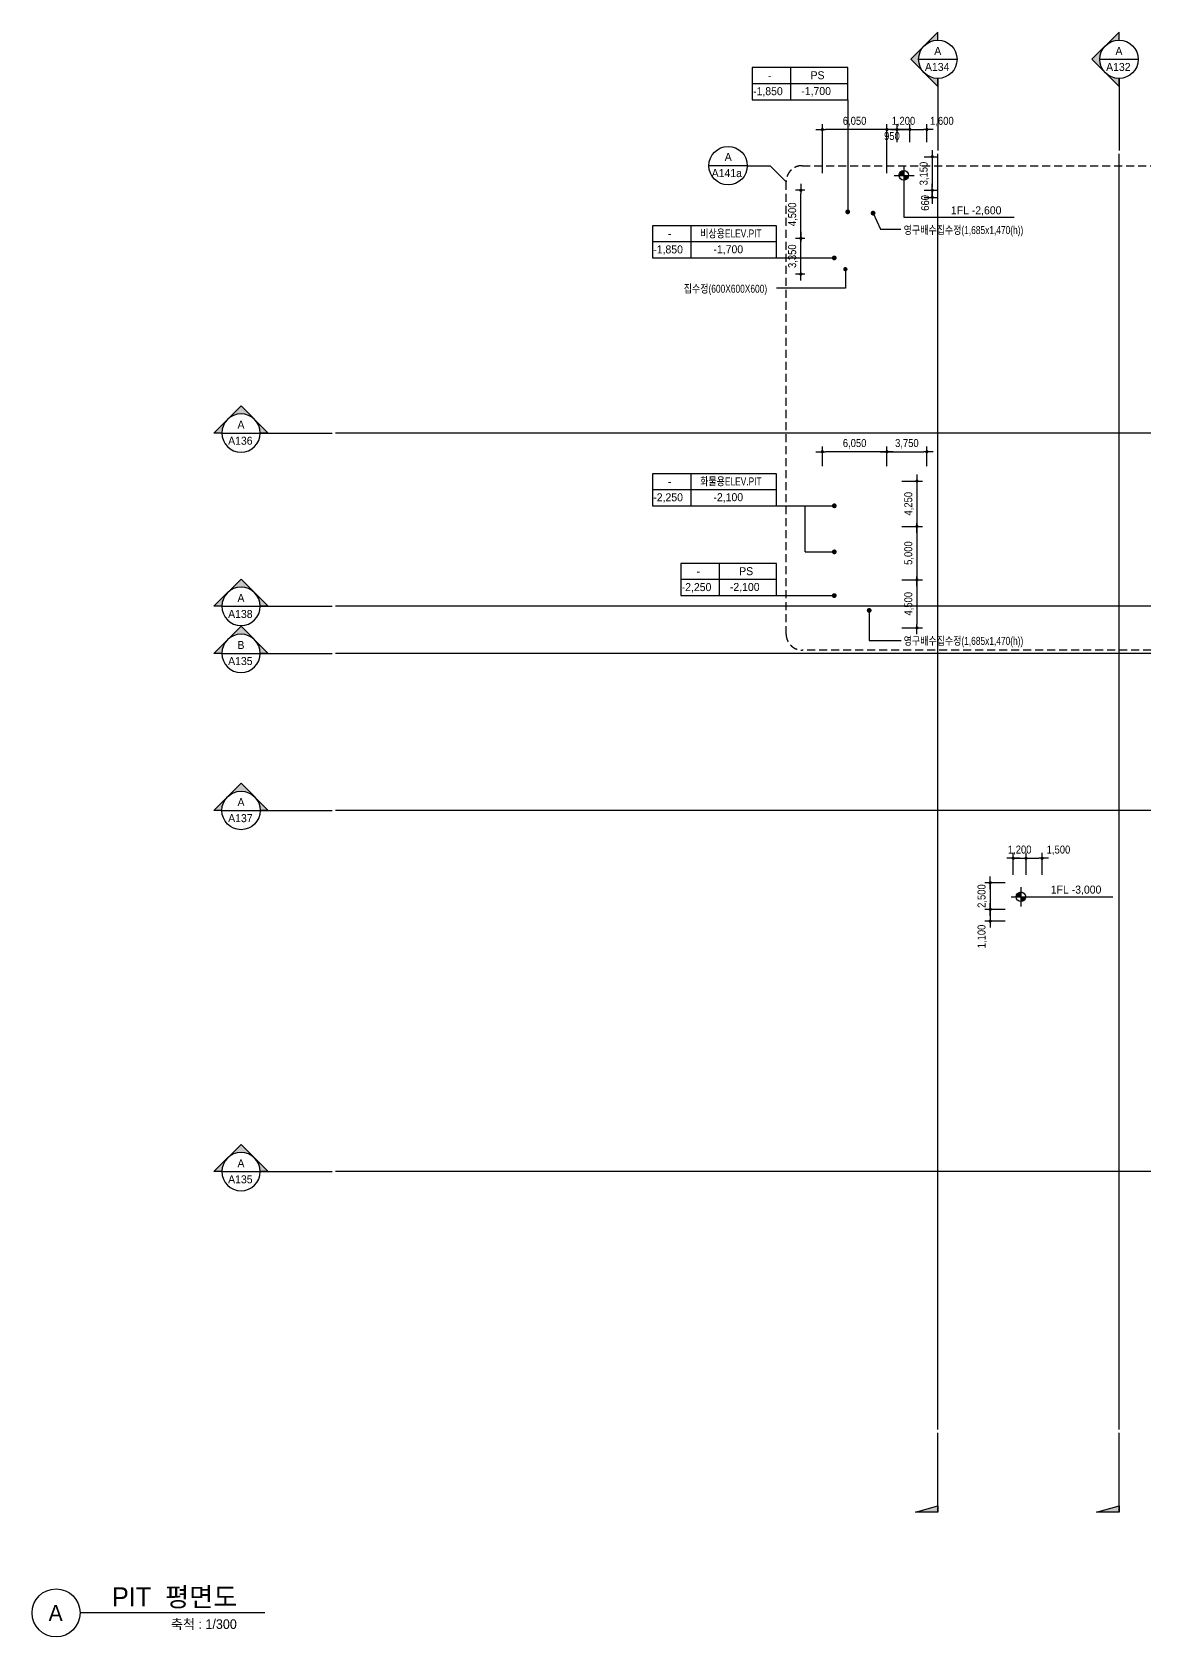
# Model space of a CAD drawing. Header units: millimetres. Extents: x 18458 to 242505, y -521583 to 1237915.
# Drawn here: x 18458 to 122797, y -521583 to -371164 of the extents above; entities that cross this region are included whole.
import ezdxf

# ---------------------------------------------------------------- set-up
doc = ezdxf.new("R2010")
doc.units = ezdxf.units.MM
doc.header["$LTSCALE"] = 300
doc.header["$MEASUREMENT"] = 0
doc.linetypes.add('HIDDEN', pattern=[0.375, 0.25, -0.125])
for name, color, linetype in [('A-ELE-5', 5, 'Continuous'), ('A-ELE-9', 9, 'Continuous'), ('A-SYM', 7, 'Continuous'), ('A-SYM-1', 7, 'Continuous'), ('A-SYM-LEAD', 4, 'Continuous'), ('A-SYM-LEVEL', 7, 'Continuous'), ('A-TEXT-NAME', 7, 'Continuous'), ('S-DIM', 7, 'Continuous'), ('실명', 7, 'Continuous'), ('실명-LEAD', 7, 'Continuous')]:
    doc.layers.add(name, color=color, linetype=linetype)
doc.styles.add('Gdim', font='Dotum.ttf', dxfattribs={"width": 0.9})
doc.styles.add('Gtx', font='Dotum.ttf')
doc.dimstyles.new('Gdim300a', dxfattribs={"dimscale": 300, "dimtxt": 2.5, "dimasz": 1, "dimexe": 1.7, "dimexo": 2.5, "dimgap": 1, "dimtad": 1, "dimdec": 0, "dimdsep": 46, "dimlunit": 6, "dimtxsty": 'Gdim', "dimblk1": '_CIDOT', "dimblk2": '_CIDOT', "dimsah": 1, "dimcen": 2.5, "dimdle": 2, "dimclrd": 1, "dimclre": 1, "dimclrt": 7, "dimazin": 2, "dimtfac": 1, "dimtdec": 0, "dimtix": 1, "dimtmove": 2, "dimatfit": 3, "dimldrblk": '_CIDOT', "dimfxl": 2, "dimtolj": 1, "dimtzin": 0, "dimarcsym": 0})

# ---------------------------------------------------------------- blocks, each defined once
blk = doc.blocks.new('A$Ce9732c4b')
at = {"layer": 'A-SYM'}
for p, q in [((85516, -27285), (81916, -27285)), ((85516, -27285), (87654, -27285)), ((87654, -27285), (89154, -28785))]:
    blk.add_line(p, q, dxfattribs=at)
at = {"layer": 'A-SYM', "color": 7, "linetype": 'HIDDEN', "ltscale": 10, "elevation": 0}
blk.add_lwpolyline([(90654, -27285), (135757, -27285, -0.4142136), (137257, -28785), (137257, -71185, -0.4142136), (135757, -72685), (90654, -72685, -0.4142136), (89154, -71185), (89154, -28785, -0.4142136)], format="xyb", close=True, dxfattribs=at)
at = {"layer": 'A-SYM'}
blk.add_circle((83716, -27285), 1800, dxfattribs=at)
blk = doc.blocks.new('*U51')
at = {"layer": 'A-SYM'}
h = blk.add_hatch(color=256, dxfattribs=at)
h.paths.add_polyline_path([(6216, 30838), (6428, 30626), (6428, 30750, -0.198912)])
h.paths.add_polyline_path([(6004, 31050), (6216, 30838, -0.414214), (6216, 31263)])
h.paths.add_polyline_path([(6216, 31263, -0.198912), (6428, 31350), (6428, 31475)])
blk.add_hatch(color=256, dxfattribs=at).paths.add_polyline_path([(6078, 6778), (6428, 6878), (6428, 6778)])
at = {"layer": 'A-ELE-9'}
blk.add_line((6428, 8119), (6428, 29525), dxfattribs=at)
at = {"layer": 'A-SYM'}
for p, q in [((6428, 30750), (6428, 29625)), ((6428, 29525), (6428, 29575)), ((6428, 8069), (6428, 8119)), ((6428, 6778), (6428, 8019))]:
    blk.add_line(p, q, dxfattribs=at)
blk.add_lwpolyline([(6428, 31350), (6428, 31475), (6004, 31050), (6428, 30626), (6428, 30750)], dxfattribs=at)
blk.add_lwpolyline([(6078, 6778), (6428, 6878), (6428, 6778)], close=True, dxfattribs=at)
blk.add_circle((6428, 31050), 300, dxfattribs=at)
blk = doc.blocks.new('*U124')
at = {"layer": 'A-SYM'}
h = blk.add_hatch(color=256, dxfattribs=at)
h.paths.add_polyline_path([(6216, 30838), (6428, 30626), (6428, 30750, -0.198912)])
h.paths.add_polyline_path([(6004, 31050), (6216, 30838, -0.414214), (6216, 31263)])
h.paths.add_polyline_path([(6216, 31263, -0.198912), (6428, 31350), (6428, 31475)])
blk.add_hatch(color=256, dxfattribs=at).paths.add_polyline_path([(6078, 8352), (6428, 8452), (6428, 8352)])
at = {"layer": 'A-ELE-9'}
blk.add_line((6428, 9694), (6428, 29525), dxfattribs=at)
at = {"layer": 'A-SYM'}
for p, q in [((6428, 30750), (6428, 29625)), ((6428, 29525), (6428, 29575)), ((6428, 9644), (6428, 9694)), ((6428, 8352), (6428, 9594))]:
    blk.add_line(p, q, dxfattribs=at)
blk.add_lwpolyline([(6428, 31350), (6428, 31475), (6004, 31050), (6428, 30626), (6428, 30750)], dxfattribs=at)
blk.add_lwpolyline([(6078, 8352), (6428, 8452), (6428, 8352)], close=True, dxfattribs=at)
blk.add_circle((6428, 31050), 300, dxfattribs=at)
blk = doc.blocks.new('A$C69eff562')
at = {"layer": 'A-SYM'}
blk.add_hatch(color=256, dxfattribs=at).paths.add_polyline_path([(183690, -77385), (183090, -79485), (183690, -79485)])
h = blk.add_hatch(color=256, dxfattribs=at)
h.paths.add_polyline_path([(39326, -86449), (40599, -87721), (39853, -87721, 0.1989124)])
h.paths.add_polyline_path([(38053, -85176), (39326, -86449, 0.4142136), (36781, -86449)])
h.paths.add_polyline_path([(36781, -86449, 0.1989124), (36253, -87721), (35508, -87721)])
for p, q in [((183690, -79485), (176240, -79485)), ((39853, -87721), (46608, -87721))]:
    blk.add_line(p, q, dxfattribs=at)
blk.add_lwpolyline([(183690, -77385), (183090, -79485), (183690, -79485)], close=True, dxfattribs=at)
blk.add_lwpolyline([(36253, -87721), (35508, -87721), (38053, -85176), (40599, -87721), (39853, -87721)], dxfattribs=at)
blk.add_circle((38053, -87721), 1800, dxfattribs=at)
at = {"layer": 'A-SYM-1'}
for p, q in [((101579, -17310), (105179, -17310)), ((118568, -17310), (122168, -17310)), ((140691, -17310), (144291, -17310)), ((161578, -17310), (165178, -17310)), ((36247, -52345), (39847, -52345)), ((36247, -68585), (39847, -68585)), ((36247, -72995), (39847, -72995)), ((175940, -79485), (175640, -79485)), ((36253, -87721), (39853, -87721)), ((47208, -87721), (46908, -87721)), ((36247, -121572), (39847, -121572))]:
    blk.add_line(p, q, dxfattribs=at)
at = {"layer": 'A-SYM-1', "color": 9}
for p, q in [((161484, -79485), (175640, -79485)), ((161484, -87721), (161484, -79485)), ((161484, -87721), (47208, -87721))]:
    blk.add_line(p, q, dxfattribs=at)
at = {"layer": 'A-SYM-1', "xscale": 6, "yscale": 6, "zscale": 6}
for p in [(64812, -203612), (81800, -203612), (103924, -203612), (124811, -203612)]:
    blk.add_blockref('*U124', p, dxfattribs=at)
at = {"layer": 'A-SYM-1', "xscale": -6.00000000000005, "yscale": 6.00000000000005, "zscale": 6, "rotation": 90}
for p in [(224350, -13778), (224350, -30018), (224350, -34428), (224350, -83005)]:
    blk.add_blockref('*U51', p, dxfattribs=at)
at = {"layer": 'A-SYM-1', "color": 3, "style": 'Gtx'}
for s, p in [('A', (103048, -16902)), ('A', (120036, -16902)), ('A', (142160, -16902)), ('A', (163047, -16902)), ('A134', (102171, -18405)), ('A132', (119160, -18405)), ('A133', (141283, -18405)), ('A131', (162170, -18405)), ('A', (37716, -51937)), ('A136', (36839, -53440)), ('A', (37716, -68177)), ('A138', (36839, -69680)), ('B', (37716, -72587)), ('A135', (36839, -74090)), ('A', (37722, -87314)), ('A137', (36845, -88817)), ('A', (37716, -121165)), ('A135', (36839, -122668))]:
    blk.add_text(s, height=750, dxfattribs=at).set_placement(p)
blk = doc.blocks.new('*U47')
at = {"layer": '실명-LEAD'}
blk.add_line((5349, 0), (-2400, 0), dxfattribs=at)
blk.add_lwpolyline([(5349, 1000), (-2400, 1000), (-2400, -1000), (5349, -1000)], close=True, dxfattribs=at)
blk.add_lwpolyline([(0, 1000), (0, -1000)], dxfattribs=at)
blk = doc.blocks.new('실면박스')
at = {"layer": '실명-LEAD'}
blk.add_line((3571, 0), (-2400, 0), dxfattribs=at)
blk.add_lwpolyline([(3571, 1000), (-2400, 1000), (-2400, -1000), (3571, -1000)], close=True, dxfattribs=at)
blk.add_lwpolyline([(0, 1000), (0, -1000)], dxfattribs=at)
blk = doc.blocks.new('_CIDOT')
at = {"color": 0, "linetype": 'ByBlock'}
blk.add_line((2, 0), (-1, 0), dxfattribs=at)
at = {"color": 0, "linetype": 'ByBlock', "const_width": 0.5}
blk.add_lwpolyline([(-0.25, 0, 1), (0.25, 0, 1)], format="xyb", close=True, dxfattribs=at)
blk = doc.blocks.new('*D61')
at = {"layer": 'S-DIM', "color": 1, "lineweight": -2, "transparency": 16777216}
for p, q in [((110454, -450145), (110454, -448092)), ((111654, -450145), (111654, -448092)), ((110154, -448602), (109854, -448602)), ((110454, -448602), (111654, -448602)), ((111954, -448602), (112254, -448602))]:
    blk.add_line(p, q, dxfattribs=at)
at = {"layer": 'S-DIM', "color": 1, "lineweight": -2, "transparency": 16777216, "xscale": 300, "yscale": 300, "zscale": 300}
blk.add_blockref('_CIDOT', (110454, -448602), dxfattribs=at)
at = {"layer": 'S-DIM', "color": 1, "lineweight": -2, "transparency": 16777216, "xscale": 300, "yscale": 300, "zscale": 300, "rotation": 180}
blk.add_blockref('_CIDOT', (111654, -448602), dxfattribs=at)
at = {"layer": 'S-DIM', "color": 7, "transparency": 16777216, "insert": (111054, -447855), "char_height": 750, "attachment_point": 5, "style": 'Gdim'}
blk.add_mtext('\\A1;1,200', dxfattribs=at)
blk = doc.blocks.new('*D62')
at = {"layer": 'S-DIM', "color": 1, "lineweight": -2, "transparency": 16777216}
for p, q in [((109704, -450895), (107784, -450895)), ((108294, -450595), (108294, -450295)), ((108294, -450895), (108294, -453395)), ((109704, -453395), (107784, -453395)), ((108294, -453695), (108294, -453995))]:
    blk.add_line(p, q, dxfattribs=at)
at = {"layer": 'S-DIM', "color": 1, "lineweight": -2, "transparency": 16777216, "xscale": 300, "yscale": 300, "zscale": 300}
for p, rotation in [((108294, -450895), 270), ((108294, -453395), 90)]:
    blk.add_blockref('_CIDOT', p, dxfattribs=dict(at, rotation=rotation))
at = {"layer": 'S-DIM', "color": 7, "transparency": 16777216, "insert": (107546, -452145), "char_height": 750, "attachment_point": 5, "rotation": 90, "style": 'Gdim'}
blk.add_mtext('\\A1;2,500', dxfattribs=at)
blk = doc.blocks.new('*D63')
at = {"layer": 'S-DIM', "color": 1, "lineweight": -2, "transparency": 16777216}
for p, q in [((111654, -450145), (111654, -448092)), ((113154, -450145), (113154, -448092)), ((111954, -448602), (112854, -448602))]:
    blk.add_line(p, q, dxfattribs=at)
at = {"layer": 'S-DIM', "color": 1, "lineweight": -2, "transparency": 16777216, "xscale": 300, "yscale": 300, "zscale": 300, "rotation": 180}
blk.add_blockref('_CIDOT', (111654, -448602), dxfattribs=at)
at = {"layer": 'S-DIM', "color": 1, "lineweight": -2, "transparency": 16777216, "xscale": 300, "yscale": 300, "zscale": 300}
blk.add_blockref('_CIDOT', (113154, -448602), dxfattribs=at)
at = {"layer": 'S-DIM', "color": 7, "transparency": 16777216, "insert": (114695, -447855), "char_height": 750, "attachment_point": 5, "style": 'Gdim'}
blk.add_mtext('\\A1;1,500', dxfattribs=at)
blk = doc.blocks.new('*D64')
at = {"layer": 'S-DIM', "color": 1, "lineweight": -2, "transparency": 16777216}
for p, q in [((109704, -453395), (107784, -453395)), ((108294, -453095), (108294, -452795)), ((108294, -453395), (108294, -454495)), ((109704, -454495), (107784, -454495)), ((108294, -454795), (108294, -455095))]:
    blk.add_line(p, q, dxfattribs=at)
at = {"layer": 'S-DIM', "color": 1, "lineweight": -2, "transparency": 16777216, "xscale": 300, "yscale": 300, "zscale": 300}
for p, rotation in [((108294, -453395), 270), ((108294, -454495), 90)]:
    blk.add_blockref('_CIDOT', p, dxfattribs=dict(at, rotation=rotation))
at = {"layer": 'S-DIM', "color": 7, "transparency": 16777216, "insert": (107546, -455931), "char_height": 750, "attachment_point": 5, "rotation": 90, "style": 'Gdim'}
blk.add_mtext('\\A1;1,100', dxfattribs=at)
blk = doc.blocks.new('*D106')
at = {"layer": 'S-DIM', "color": 1, "lineweight": -2, "transparency": 16777216}
for p, q in [((90904, -390495), (90029, -390495)), ((90539, -393545), (90539, -390795)), ((90904, -393845), (90029, -393845))]:
    blk.add_line(p, q, dxfattribs=at)
at = {"layer": 'S-DIM', "color": 1, "lineweight": -2, "transparency": 16777216, "xscale": 300, "yscale": 300, "zscale": 300}
for p, rotation in [((90539, -390495), 90), ((90539, -393845), 270)]:
    blk.add_blockref('_CIDOT', p, dxfattribs=dict(at, rotation=rotation))
at = {"layer": 'S-DIM', "color": 7, "transparency": 16777216, "insert": (89792, -392170), "char_height": 750, "attachment_point": 5, "rotation": 90, "style": 'Gdim'}
blk.add_mtext('\\A1;3,350', dxfattribs=at)
blk = doc.blocks.new('*D107')
at = {"layer": 'S-DIM', "color": 1, "lineweight": -2, "transparency": 16777216}
for p, q in [((90904, -385995), (90029, -385995)), ((90539, -390195), (90539, -386295)), ((90904, -390495), (90029, -390495))]:
    blk.add_line(p, q, dxfattribs=at)
at = {"layer": 'S-DIM', "color": 1, "lineweight": -2, "transparency": 16777216, "xscale": 300, "yscale": 300, "zscale": 300}
for p, rotation in [((90539, -385995), 90), ((90539, -390495), 270)]:
    blk.add_blockref('_CIDOT', p, dxfattribs=dict(at, rotation=rotation))
at = {"layer": 'S-DIM', "color": 7, "transparency": 16777216, "insert": (89792, -388245), "char_height": 750, "attachment_point": 5, "rotation": 90, "style": 'Gdim'}
blk.add_mtext('\\A1;4,500', dxfattribs=at)
blk = doc.blocks.new('*D108')
at = {"layer": 'S-DIM', "color": 1, "lineweight": -2, "transparency": 16777216}
for p, q in [((99254, -380298), (98954, -380298)), ((99554, -381495), (99554, -379788)), ((100754, -380298), (99554, -380298)), ((100754, -381495), (100754, -379788)), ((101054, -380298), (101354, -380298))]:
    blk.add_line(p, q, dxfattribs=at)
at = {"layer": 'S-DIM', "color": 1, "lineweight": -2, "transparency": 16777216, "xscale": 300, "yscale": 300, "zscale": 300}
blk.add_blockref('_CIDOT', (99554, -380298), dxfattribs=at)
at = {"layer": 'S-DIM', "color": 1, "lineweight": -2, "transparency": 16777216, "xscale": 300, "yscale": 300, "zscale": 300, "rotation": 180}
blk.add_blockref('_CIDOT', (100754, -380298), dxfattribs=at)
at = {"layer": 'S-DIM', "color": 7, "transparency": 16777216, "insert": (100154, -379550), "char_height": 750, "attachment_point": 5, "style": 'Gdim'}
blk.add_mtext('\\A1;1,200', dxfattribs=at)
blk = doc.blocks.new('*D109')
at = {"layer": 'S-DIM', "color": 1, "lineweight": -2, "transparency": 16777216}
for p, q in [((100754, -381495), (100754, -379788)), ((101054, -380298), (102054, -380298)), ((102354, -381495), (102354, -379788))]:
    blk.add_line(p, q, dxfattribs=at)
at = {"layer": 'S-DIM', "color": 1, "lineweight": -2, "transparency": 16777216, "xscale": 300, "yscale": 300, "zscale": 300, "rotation": 180}
blk.add_blockref('_CIDOT', (100754, -380298), dxfattribs=at)
at = {"layer": 'S-DIM', "color": 1, "lineweight": -2, "transparency": 16777216, "xscale": 300, "yscale": 300, "zscale": 300}
blk.add_blockref('_CIDOT', (102354, -380298), dxfattribs=at)
at = {"layer": 'S-DIM', "color": 7, "transparency": 16777216, "insert": (103761, -379550), "char_height": 750, "attachment_point": 5, "style": 'Gdim'}
blk.add_mtext('\\A1;1,600', dxfattribs=at)
blk = doc.blocks.new('*D110')
at = {"layer": 'S-DIM', "color": 1, "lineweight": -2, "transparency": 16777216}
for p, q in [((102104, -382845), (103374, -382845)), ((102864, -383145), (102864, -385695)), ((102104, -385995), (103374, -385995))]:
    blk.add_line(p, q, dxfattribs=at)
at = {"layer": 'S-DIM', "color": 1, "lineweight": -2, "transparency": 16777216, "xscale": 300, "yscale": 300, "zscale": 300}
for p, rotation in [((102864, -382845), 90), ((102864, -385995), 270)]:
    blk.add_blockref('_CIDOT', p, dxfattribs=dict(at, rotation=rotation))
at = {"layer": 'S-DIM', "color": 7, "transparency": 16777216, "insert": (102116, -384420), "char_height": 750, "attachment_point": 5, "rotation": 90, "style": 'Gdim'}
blk.add_mtext('\\A1;3,150', dxfattribs=at)
blk = doc.blocks.new('*D111')
at = {"layer": 'S-DIM', "color": 1, "lineweight": -2, "transparency": 16777216}
for p, q in [((102104, -385995), (103374, -385995)), ((102864, -385695), (102864, -385395)), ((102864, -385995), (102864, -386655)), ((102104, -386655), (103374, -386655)), ((102864, -386955), (102864, -387255))]:
    blk.add_line(p, q, dxfattribs=at)
at = {"layer": 'S-DIM', "color": 1, "lineweight": -2, "transparency": 16777216, "xscale": 300, "yscale": 300, "zscale": 300}
for p, rotation in [((102864, -385995), 270), ((102864, -386655), 90)]:
    blk.add_blockref('_CIDOT', p, dxfattribs=dict(at, rotation=rotation))
at = {"layer": 'S-DIM', "color": 7, "transparency": 16777216, "insert": (102189, -387175), "char_height": 750, "attachment_point": 5, "rotation": 90, "style": 'Gdim'}
blk.add_mtext('\\A1;660', dxfattribs=at)
blk = doc.blocks.new('*D112')
at = {"layer": 'S-DIM', "color": 1, "lineweight": -2, "transparency": 16777216}
for p, q in [((98304, -380298), (98004, -380298)), ((98604, -384400), (98604, -379788)), ((99554, -380298), (98604, -380298)), ((99554, -381495), (99554, -379788)), ((99854, -380298), (100154, -380298))]:
    blk.add_line(p, q, dxfattribs=at)
at = {"layer": 'S-DIM', "color": 1, "lineweight": -2, "transparency": 16777216, "xscale": 300, "yscale": 300, "zscale": 300}
blk.add_blockref('_CIDOT', (98604, -380298), dxfattribs=at)
at = {"layer": 'S-DIM', "color": 1, "lineweight": -2, "transparency": 16777216, "xscale": 300, "yscale": 300, "zscale": 300, "rotation": 180}
blk.add_blockref('_CIDOT', (99554, -380298), dxfattribs=at)
at = {"layer": 'S-DIM', "color": 7, "transparency": 16777216, "insert": (99079, -380909), "char_height": 750, "attachment_point": 5, "style": 'Gdim'}
blk.add_mtext('\\A1;950', dxfattribs=at)
blk = doc.blocks.new('*D113')
at = {"layer": 'S-DIM', "color": 1, "lineweight": -2, "transparency": 16777216}
for p, q in [((92554, -384400), (92554, -379788)), ((98304, -380298), (92854, -380298)), ((98604, -384400), (98604, -379788))]:
    blk.add_line(p, q, dxfattribs=at)
at = {"layer": 'S-DIM', "color": 1, "lineweight": -2, "transparency": 16777216, "xscale": 300, "yscale": 300, "zscale": 300, "rotation": 180}
blk.add_blockref('_CIDOT', (92554, -380298), dxfattribs=at)
at = {"layer": 'S-DIM', "color": 1, "lineweight": -2, "transparency": 16777216, "xscale": 300, "yscale": 300, "zscale": 300}
blk.add_blockref('_CIDOT', (98604, -380298), dxfattribs=at)
at = {"layer": 'S-DIM', "color": 7, "transparency": 16777216, "insert": (95579, -379550), "char_height": 750, "attachment_point": 5, "style": 'Gdim'}
blk.add_mtext('\\A1;6,050', dxfattribs=at)
blk = doc.blocks.new('*D114')
at = {"layer": 'S-DIM', "color": 1, "lineweight": -2, "transparency": 16777216}
for p, q in [((92554, -411845), (92554, -409991)), ((98304, -410501), (92854, -410501)), ((98604, -411845), (98604, -409991))]:
    blk.add_line(p, q, dxfattribs=at)
at = {"layer": 'S-DIM', "color": 1, "lineweight": -2, "transparency": 16777216, "xscale": 300, "yscale": 300, "zscale": 300, "rotation": 180}
blk.add_blockref('_CIDOT', (92554, -410501), dxfattribs=at)
at = {"layer": 'S-DIM', "color": 1, "lineweight": -2, "transparency": 16777216, "xscale": 300, "yscale": 300, "zscale": 300}
blk.add_blockref('_CIDOT', (98604, -410501), dxfattribs=at)
at = {"layer": 'S-DIM', "color": 7, "transparency": 16777216, "insert": (95579, -409753), "char_height": 750, "attachment_point": 5, "style": 'Gdim'}
blk.add_mtext('\\A1;6,050', dxfattribs=at)
blk = doc.blocks.new('*D115')
at = {"layer": 'S-DIM', "color": 1, "lineweight": -2, "transparency": 16777216}
for p, q in [((98604, -411845), (98604, -409991)), ((98904, -410501), (102054, -410501)), ((102354, -411845), (102354, -409991))]:
    blk.add_line(p, q, dxfattribs=at)
at = {"layer": 'S-DIM', "color": 1, "lineweight": -2, "transparency": 16777216, "xscale": 300, "yscale": 300, "zscale": 300, "rotation": 180}
blk.add_blockref('_CIDOT', (98604, -410501), dxfattribs=at)
at = {"layer": 'S-DIM', "color": 1, "lineweight": -2, "transparency": 16777216, "xscale": 300, "yscale": 300, "zscale": 300}
blk.add_blockref('_CIDOT', (102354, -410501), dxfattribs=at)
at = {"layer": 'S-DIM', "color": 7, "transparency": 16777216, "insert": (100479, -409753), "char_height": 750, "attachment_point": 5, "style": 'Gdim'}
blk.add_mtext('\\A1;3,750', dxfattribs=at)
blk = doc.blocks.new('*D116')
at = {"layer": 'S-DIM', "color": 1, "lineweight": -2, "transparency": 16777216}
for p, q in [((100004, -413245), (101937, -413245)), ((101427, -413545), (101427, -417195)), ((100004, -417495), (101937, -417495))]:
    blk.add_line(p, q, dxfattribs=at)
at = {"layer": 'S-DIM', "color": 1, "lineweight": -2, "transparency": 16777216, "xscale": 300, "yscale": 300, "zscale": 300}
for p, rotation in [((101427, -413245), 90), ((101427, -417495), 270)]:
    blk.add_blockref('_CIDOT', p, dxfattribs=dict(at, rotation=rotation))
at = {"layer": 'S-DIM', "color": 7, "transparency": 16777216, "insert": (100679, -415370), "char_height": 750, "attachment_point": 5, "rotation": 90, "style": 'Gdim'}
blk.add_mtext('\\A1;4,250', dxfattribs=at)
blk = doc.blocks.new('*D117')
at = {"layer": 'S-DIM', "color": 1, "lineweight": -2, "transparency": 16777216}
for p, q in [((100004, -417495), (101937, -417495)), ((101427, -417795), (101427, -422195)), ((100004, -422495), (101937, -422495))]:
    blk.add_line(p, q, dxfattribs=at)
at = {"layer": 'S-DIM', "color": 1, "lineweight": -2, "transparency": 16777216, "xscale": 300, "yscale": 300, "zscale": 300}
for p, rotation in [((101427, -417495), 90), ((101427, -422495), 270)]:
    blk.add_blockref('_CIDOT', p, dxfattribs=dict(at, rotation=rotation))
at = {"layer": 'S-DIM', "color": 7, "transparency": 16777216, "insert": (100679, -419995), "char_height": 750, "attachment_point": 5, "rotation": 90, "style": 'Gdim'}
blk.add_mtext('\\A1;5,000', dxfattribs=at)
blk = doc.blocks.new('*D118')
at = {"layer": 'S-DIM', "color": 1, "lineweight": -2, "transparency": 16777216}
for p, q in [((100004, -422495), (101937, -422495)), ((101427, -422795), (101427, -426695)), ((100004, -426995), (101937, -426995))]:
    blk.add_line(p, q, dxfattribs=at)
at = {"layer": 'S-DIM', "color": 1, "lineweight": -2, "transparency": 16777216, "xscale": 300, "yscale": 300, "zscale": 300}
for p, rotation in [((101427, -422495), 90), ((101427, -426995), 270)]:
    blk.add_blockref('_CIDOT', p, dxfattribs=dict(at, rotation=rotation))
at = {"layer": 'S-DIM', "color": 7, "transparency": 16777216, "insert": (100679, -424745), "char_height": 750, "attachment_point": 5, "rotation": 90, "style": 'Gdim'}
blk.add_mtext('\\A1;4,500', dxfattribs=at)

msp = doc.modelspace()

# ---------------------------------------------------------------- hatches: boundary and pattern name
at = {"layer": 'A-SYM-LEVEL'}
h = msp.add_hatch(color=256, dxfattribs=at)
h.paths.add_polyline_path([(100189.1, -384141.4, 0.41421356), (99739.1, -384591.4), (100189.1, -384591.4)])
h.paths.add_polyline_path([(100639.1, -384591.4), (100189.1, -384591.4), (100189.1, -385041.4, 0.41421356)])
h = msp.add_hatch(color=256, dxfattribs=at)
h.paths.add_polyline_path([(111169.6, -451763.1, 0.41421356), (110719.6, -452213.1), (111169.6, -452213.1)])
h.paths.add_polyline_path([(111619.6, -452213.1), (111169.6, -452213.1), (111169.6, -452663.1, 0.41421356)])

# ---------------------------------------------------------------- linework, layer by layer
msp.add_line((100189.1, -388517.4), (110549.6, -388517.4))
at = {"layer": 'A-SYM'}
msp.add_line((40269.1, -519333.2), (22957.8, -519333.2), dxfattribs=at)
msp.add_circle((20707.8, -519333.2), 2250, dxfattribs=at)
at = {"layer": 'A-SYM-LEAD'}
for p, q in [((94931.8, -377497.8), (94931.8, -388012.6)), ((97313.8, -388133.5), (97996.9, -389637.7)), ((97996.9, -389637.7), (99916.9, -389637.7)), ((88239.4, -392328.7), (93669.5, -392328.7)), ((94713.5, -393388.9), (94713.5, -395179.4)), ((94713.5, -395179.4), (88255.2, -395179.4)), ((88239.4, -415564.6), (93669.5, -415564.6)), ((90954.4, -419882.1), (93669.5, -419882.1)), ((88239.4, -423980.2), (93669.5, -423980.2)), ((96947.7, -425368), (96947.7, -428178.9)), ((96947.7, -428178.9), (99950, -428178.9))]:
    msp.add_line(p, q, dxfattribs=at)
for points, const_width in [([(94819, -388012.6, 1), (95044.6, -388012.6, 1)], 224.4), ([(97201, -388133.5, 1), (97426.5, -388133.5, 1)], 224.5), ([(93556.7, -392328.7, 1), (93782.3, -392328.7, 1)], 224.4), ([(93556.7, -415564.6, 1), (93782.3, -415564.6, 1)], 224.4), ([(93556.7, -419882.1, 1), (93782.3, -419882.1, 1)], 224.4), ([(93556.7, -423980.2, 1), (93782.3, -423980.2, 1)], 224.4), ([(96834.9, -425368, 1), (97060.4, -425368, 1)], 224.5)]:
    msp.add_lwpolyline(points, format="xyb", close=True, dxfattribs=dict(at, const_width=const_width))
at = {"layer": 'A-SYM-LEAD', "const_width": 180, "elevation": 0}
msp.add_lwpolyline([(94602.8, -393388.9, -1), (94824.2, -393388.9, -1)], format="xyb", close=True, dxfattribs=at)
at = {"layer": 'A-SYM-LEAD', "elevation": 0}
msp.add_lwpolyline([(90954.4, -419882.1), (90954.4, -415564.6)], dxfattribs=at)
at = {"layer": 'A-SYM-LEVEL'}
for p, q in [((99289.1, -384591.4), (101156.7, -384591.4)), ((100189.1, -383691.4), (100189.1, -388517.4)), ((110269.6, -452213.1), (119786.6, -452213.1)), ((111169.6, -451313.1), (111169.6, -453113.1))]:
    msp.add_line(p, q, dxfattribs=at)
for centre in [(100189.1, -384591.4), (111169.6, -452213.1)]:
    msp.add_circle(centre, 450, dxfattribs=at)

# ---------------------------------------------------------------- block references
at = {"layer": 'A-ELE-5', "xscale": 1.5, "yscale": 1.5, "zscale": 1.5}
for name, p in [('실면박스', (89575.4, -375997.8)), ('*U47', (80215.3, -390828.7)), ('*U47', (80215.3, -414064.6)), ('실면박스', (82883, -422480.2))]:
    msp.add_blockref(name, p, dxfattribs=at)
at = {"layer": 'A-SYM-1'}
for name in ['A$C69eff562', 'A$Ce9732c4b']:
    msp.add_blockref(name, (0, -356400), dxfattribs=at)

# ---------------------------------------------------------------- texts
at = {"layer": 'A-SYM', "color": 2, "style": 'Gtx'}
msp.add_text('PIT  평면도', height=1800, dxfattribs=at).set_placement((25957.8, -518733.2))
at = {"layer": 'A-SYM', "color": 3, "style": 'Gtx'}
msp.add_text('A', height=1500, dxfattribs=at).set_placement((20012.7, -520082.1))
at = {"layer": 'A-SYM', "style": 'Gtx'}
msp.add_text('축척 : 1/300', height=900, dxfattribs=at).set_placement((31468.5, -520833.2))
at = {"layer": 'A-SYM-1', "color": 3, "style": 'Gtx'}
for s, p in [('A', (83399.3, -383236.7)), ('A141a', (82176.7, -384756.6))]:
    msp.add_text(s, height=750, dxfattribs=at).set_placement(p)
at = {"layer": 'A-SYM-LEVEL', "style": 'Gtx'}
for s, p in [('1FL -2,600', (104601.6, -388243.8)), ('1FL -3,000', (113969.6, -451913.1))]:
    msp.add_text(s, height=750, dxfattribs=at).set_placement(p)
at = {"layer": 'A-TEXT-NAME', "color": 1, "style": 'Gtx', "width": 0.8}
for p in [(100181.1, -390094.3), (100181.1, -428601.1)]:
    msp.add_text('영구배수집수정(1,685x1,470(h))', height=750, dxfattribs=at).set_placement(p)
at = {"layer": 'A-TEXT-NAME', "style": 'Gtx', "width": 0.8}
msp.add_text('집수정(600X600X600)', height=750, dxfattribs=at).set_placement((79560.3, -395594.4))
at = {"layer": '실명', "color": 3, "style": 'Gtx'}
for s, p in [('-', (87457.2, -375600.8)), ('PS', (91447.1, -375585.6)), ('-1,850', (86059.2, -377076.6)), ('-1,700', (90577.8, -377064.6)), ('-', (78076.5, -390431.7)), ('-1,850', (76699.1, -391907.6)), ('-1,700', (82343.4, -391895.5)), ('-', (78076.5, -413667.6)), ('-2,250', (76699.1, -415143.5)), ('-2,100', (82343.4, -415131.4)), ('-', (80764.8, -422083.2)), ('PS', (84754.7, -422068)), ('-2,250', (79366.8, -423559)), ('-2,100', (83885.4, -423547))]:
    msp.add_text(s, height=750, dxfattribs=at).set_placement(p)
at = {"layer": '실명', "color": 3, "style": 'Gtx', "width": 0.8}
for s, p in [('비상용ELEV.PIT', (81098.4, -390416.5)), ('화물용ELEV.PIT', (81098.4, -413652.4))]:
    msp.add_text(s, height=750, dxfattribs=at).set_placement(p)

# ---------------------------------------------------------------- dimensions: what is measured, and where the dimension line sits
at = {"layer": 'S-DIM'}
for base, p1, p2, picture, middle in [((92553.6, -380298.1), (98603.6, -385150.2), (92553.6, -385150.2), '*D113', (95578.6, -379550.3)), ((99553.6, -380298.1), (100753.6, -382245), (99553.6, -382245), '*D108', (100153.6, -379550.3)), ((92553.6, -410500.5), (98603.6, -412595), (92553.6, -412595), '*D114', (95578.6, -409752.8)), ((102353.6, -410500.5), (98603.6, -412595), (102353.6, -412595), '*D115', (100478.6, -409752.8))]:
    dim = msp.add_linear_dim(base=base, p1=p1, p2=p2, dimstyle='Gdim300a', dxfattribs=at)
    dim.commit()
    dim.dimension.update_dxf_attribs({"geometry": picture, "text_midpoint": middle})
for base, p1, p2, picture, middle in [((98603.6, -380298.1), (99553.6, -382245), (98603.6, -385150.2), '*D112', (99078.6, -380909.5)), ((102353.6, -380298.1), (100753.6, -382245), (102353.6, -382245), '*D109', (103761.1, -379550.3))]:
    dim = msp.add_linear_dim(base=base, p1=p1, p2=p2, dimstyle='Gdim300a', dxfattribs=at)
    dim.commit()
    dim.dimension.update_dxf_attribs({"geometry": picture, "text_midpoint": middle, "dimtype": 160})
for base, p1, p2, picture, middle in [((102864.2, -385995), (101353.6, -382845), (101353.6, -385995), '*D110', (102116.4, -384420)), ((90539.3, -385995), (91653.6, -390495), (91653.6, -385995), '*D107', (89791.6, -388245)), ((90539.3, -390495), (91653.6, -393845), (91653.6, -390495), '*D106', (89791.6, -392170)), ((101427.1, -417495), (99253.6, -413245), (99253.6, -417495), '*D116', (100679.3, -415370)), ((101427.1, -422495), (99253.6, -417495), (99253.6, -422495), '*D117', (100679.3, -419995)), ((101427.1, -426995), (99253.6, -422495), (99253.6, -426995), '*D118', (100679.3, -424745))]:
    dim = msp.add_linear_dim(base=base, p1=p1, p2=p2, angle=90, dimstyle='Gdim300a', dxfattribs=at)
    dim.commit()
    dim.dimension.update_dxf_attribs({"geometry": picture, "text_midpoint": middle})
dim = msp.add_linear_dim(base=(102864.2, -386655), p1=(101353.6, -385995), p2=(101353.6, -386655), angle=90, dimstyle='Gdim300a', dxfattribs=at)
dim.commit()
dim.dimension.update_dxf_attribs({"geometry": '*D111', "text_midpoint": (102188.7, -387175.4), "dimtype": 160})
dim = msp.add_linear_dim(base=(111653.6, -448602.3), p1=(110453.6, -450895), p2=(111653.6, -450895), dimstyle='Gdim300a', override={"dimdec": 0, "dimzin": 0, "dimarcsym": 1}, dxfattribs=at)
dim.commit()
dim.dimension.update_dxf_attribs({"geometry": '*D61', "text_midpoint": (111053.6, -447854.6)})
dim = msp.add_linear_dim(base=(113153.6, -448602.3), p1=(111653.6, -450895), p2=(113153.6, -450895), dimstyle='Gdim300a', override={"dimdec": 0, "dimzin": 0, "dimarcsym": 1}, dxfattribs=at)
dim.commit()
dim.dimension.update_dxf_attribs({"geometry": '*D63', "text_midpoint": (114695.5, -447854.6), "dimtype": 160})
dim = msp.add_linear_dim(base=(108294.1, -453395), p1=(110453.6, -450895), p2=(110453.6, -453395), angle=90, dimstyle='Gdim300a', override={"dimdec": 0, "dimzin": 0, "dimarcsym": 1}, dxfattribs=at)
dim.commit()
dim.dimension.update_dxf_attribs({"geometry": '*D62', "text_midpoint": (107546.3, -452145)})
dim = msp.add_linear_dim(base=(108294.1, -454495), p1=(110453.6, -453395), p2=(110453.6, -454495), angle=90, dimstyle='Gdim300a', override={"dimdec": 0, "dimzin": 0, "dimarcsym": 1}, dxfattribs=at)
dim.commit()
dim.dimension.update_dxf_attribs({"geometry": '*D64', "text_midpoint": (107546.3, -455931.4), "dimtype": 160})

doc.saveas('drawing.dxf')
